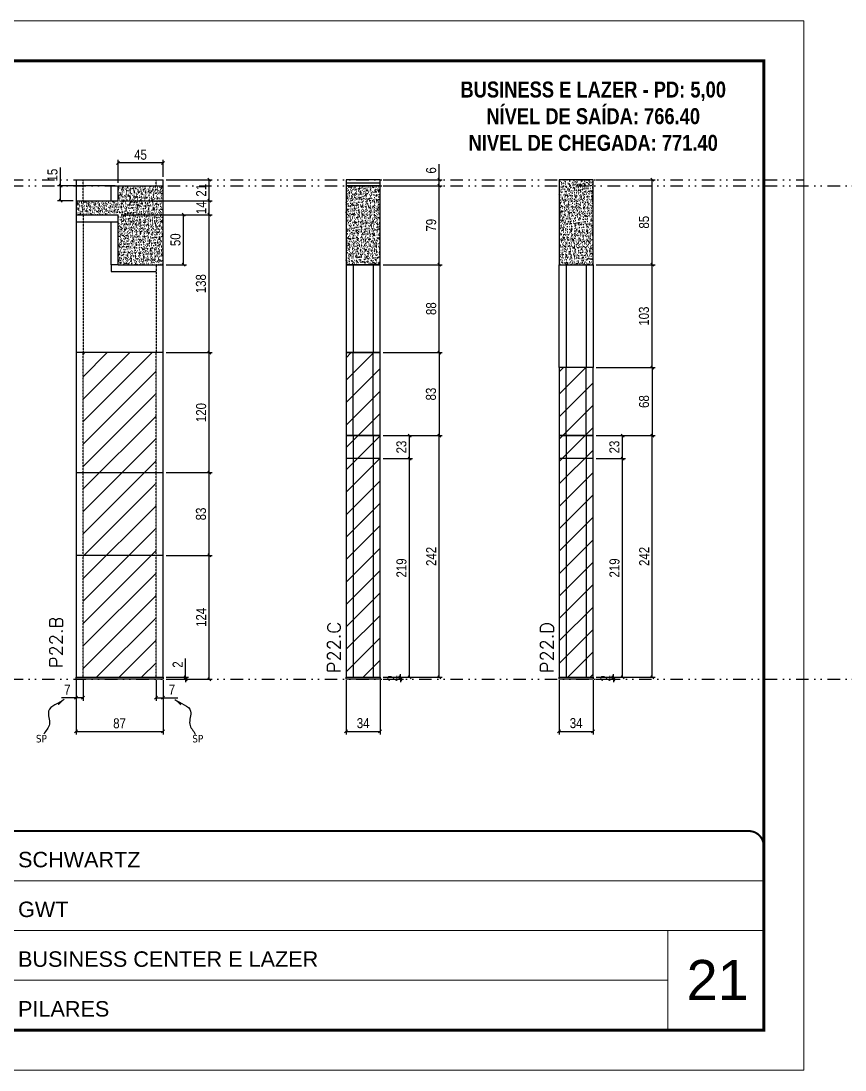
# Model space of a CAD drawing. Extents: x 13379 to 23315, y 867 to 16997.
# Drawn here: x 15088 to 15912, y 10056 to 11106 of the extents above; entities that cross this region are included whole.
import ezdxf

# ---------------------------------------------------------------- set-up
doc = ezdxf.new("R2010")
doc.units = 0
for name, pattern in [('CONTINUO', [0]), ('DASHED', [0.75, 0.5, -0.25]), ('DIVIDE2', [0.625, 0.25, -0.125, 0, -0.125, 0, -0.125]), ('HIDDEN', [0.375, 0.25, -0.125])]:
    doc.linetypes.add(name, pattern=pattern)
for name, color, linetype, lineweight in [('CARIMBO', 255, 'Continuous', 9), ('Folhas', 255, 'Continuous', 9), ('Hachura', 251, 'Continuous', 9), ('SARRAFO DE PRESSAO', 251, 'DASHED', 9), ('Texto Seção', 7, 'Continuous', 15)]:
    doc.layers.add(name, color=color, linetype=linetype, lineweight=lineweight)
for name, color, linetype in [('COTA', 241, 'Continuous'), ('NOMENCLATURA', 7, 'Continuous'), ('Nível', 160, 'Continuous'), ('Painéis', 200, 'Continuous'), ('SARR_2.2x7', 40, 'Continuous'), ('SARR_EDITAR', 141, 'Continuous'), ('Sarrafo de Pressão', 42, 'HIDDEN'), ('texto', 7, 'Continuous')]:
    doc.layers.add(name, color=color, linetype=linetype)
doc.styles.add('ARIAL', font='arial.ttf')
doc.styles.add('COTA TECNICA', font='techl___.ttf', dxfattribs={"height": 10})
doc.styles.add('COTA TECNICA-50', font='techl___.ttf', dxfattribs={"height": 10})
doc.styles.add('REGUA-120', font='ROMANS.shx', dxfattribs={"height": 15})
doc.styles.add('ROMANC', font='techb___.ttf', dxfattribs={"height": 2.5})
doc.styles.get("Standard").update_dxf_attribs({"font": 'arial.ttf'})
doc.dimstyles.new('COTA PAINEL-50', dxfattribs={"dimtxt": 10, "dimasz": 3, "dimexe": 3, "dimexo": 3, "dimgap": 3, "dimtad": 1, "dimdec": 1, "dimzin": 12, "dimdsep": 46, "dimtxsty": 'COTA TECNICA-50', "dimblk1": 'OBLIQUE', "dimblk2": 'OBLIQUE', "dimsah": 1, "dimcen": 0.9, "dimclrd": 4, "dimclre": 4, "dimclrt": 240, "dimadec": 1, "dimazin": 3, "dimtfac": 1, "dimtdec": 1, "dimtmove": 0, "dimatfit": 3, "dimfxl": 1, "dimtolj": 1, "dimtzin": 12, "dimarcsym": 0})
doc.dimstyles.new('PAINEL', dxfattribs={"dimtxt": 10, "dimasz": 3, "dimexe": 3, "dimexo": 3, "dimgap": 3, "dimtad": 1, "dimdec": 1, "dimzin": 12, "dimdsep": 46, "dimtxsty": 'COTA TECNICA', "dimblk1": 'OBLIQUE', "dimblk2": 'OBLIQUE', "dimsah": 1, "dimcen": 0.9, "dimclrd": 4, "dimclre": 4, "dimclrt": 240, "dimadec": 1, "dimazin": 3, "dimtfac": 1, "dimtdec": 1, "dimtmove": 0, "dimatfit": 3, "dimfxl": 1, "dimtolj": 1, "dimtzin": 12, "dimarcsym": 0})
doc.dimstyles.get("Standard").update_dxf_attribs({"dimtxt": 0.18, "dimasz": 0.18, "dimexe": 0.18, "dimexo": 0.0625, "dimgap": 0.09, "dimtad": 0, "dimtih": 1, "dimtoh": 1, "dimdec": 4, "dimzin": 0, "dimdsep": 46, "dimtxsty": 'Standard', "dimcen": 0.09, "dimadec": 0, "dimazin": 0, "dimtfac": 1, "dimtdec": 4, "dimtofl": 0, "dimtmove": 0, "dimatfit": 3, "dimfxl": 1, "dimtolj": 1, "dimtzin": 0, "dimarcsym": 0})

# ---------------------------------------------------------------- blocks, each defined once
blk = doc.blocks.new('9999999999')
at = {"color": 30, "linetype": 'CONTINUO'}
for p, q in [((98564.6, 34379.6), (99584, 34379.6)), ((98564.6, 34329.8), (99488, 34329.8)), ((99584, 34329.8), (99488, 34329.8)), ((99488, 34329.8), (99488, 34230.2)), ((98564.6, 34280), (99488, 34280))]:
    blk.add_line(p, q, dxfattribs=at)
at = {"color": 30, "linetype": 'CONTINUO', "const_width": 2}
blk.add_lwpolyline([(99584, 34230.2), (99584, 34414.4, 0.414214), (99569, 34429.4), (98229, 34429.4, 0.414214), (98214, 34414.4), (98214, 34245.2, 0.414214), (98229, 34230.2), (99584, 34230.2)], format="xyb", dxfattribs=at)
at = {"layer": 'Folhas'}
blk.add_lwpolyline([(98139, 34190.2), (99624, 34190.2), (99624, 35240.2), (98139, 35240.2)], close=True, dxfattribs=at)
at = {"layer": 'Folhas', "color": 30, "const_width": 3}
blk.add_lwpolyline([(98214, 34230.2), (99584, 34230.2), (99584, 35200.2), (98214, 35200.2)], close=True, dxfattribs=at)
at = {"color": 7, "linetype": 'Continuous', "ltscale": 5, "style": 'ARIAL'}
for s, height, p in [('SCHWARTZ', 15.48, (98837.7, 34393.1)), ('GWT', 15.48, (98837.7, 34343.3)), ('BUSINESS CENTER E LAZER', 15.483, (98837.7, 34293.5)), ('PILARES', 15.48, (98837.7, 34243.7))]:
    blk.add_text(s, height=height, dxfattribs=at).set_placement(p)
blk = doc.blocks.new('_Oblique')
at = {"color": 0, "linetype": 'ByBlock', "lineweight": -2}
blk.add_line((-0.5, -0.5), (0.5, 0.5), dxfattribs=at)
blk = doc.blocks.new('*D644')
at = {"layer": 'COTA', "color": 4, "lineweight": -2, "transparency": 16777216}
for p, q in [((15142.8, 10445.7), (15142.8, 10391.6)), ((15229.8, 10445.7), (15229.8, 10391.6)), ((15142.8, 10394.6), (15229.8, 10394.6))]:
    blk.add_line(p, q, dxfattribs=at)
at = {"layer": 'Defpoints', "color": 0, "transparency": 16777216}
for p in [(15142.8, 10448.7), (15229.8, 10448.7), (15229.8, 10394.6)]:
    blk.add_point(p, dxfattribs=at)
at = {"layer": 'COTA', "color": 4, "lineweight": -2, "transparency": 16777216, "xscale": 3, "yscale": 3, "zscale": 3, "rotation": 180}
blk.add_blockref('_Oblique', (15142.8, 10394.6), dxfattribs=at)
at = {"layer": 'COTA', "color": 4, "lineweight": -2, "transparency": 16777216, "xscale": 3, "yscale": 3, "zscale": 3}
blk.add_blockref('_Oblique', (15229.8, 10394.6), dxfattribs=at)
at = {"layer": 'COTA', "color": 240, "transparency": 16777216, "insert": (15186.3, 10402.6), "char_height": 10, "attachment_point": 5, "style": 'COTA TECNICA'}
blk.add_mtext('\\A1;87', dxfattribs=at)
blk = doc.blocks.new('*D645')
at = {"layer": 'COTA', "color": 4, "lineweight": -2, "transparency": 16777216}
for p, q in [((15232.8, 10570.7), (15279.1, 10570.7)), ((15276.1, 10446.7), (15276.1, 10570.7)), ((15232.8, 10446.7), (15279.1, 10446.7))]:
    blk.add_line(p, q, dxfattribs=at)
at = {"layer": 'Defpoints', "color": 0, "transparency": 16777216}
for p in [(15229.8, 10570.7), (15276.1, 10570.7), (15229.8, 10446.7)]:
    blk.add_point(p, dxfattribs=at)
at = {"layer": 'COTA', "color": 4, "lineweight": -2, "transparency": 16777216, "xscale": 3, "yscale": 3, "zscale": 3}
for p, rotation in [((15276.1, 10570.7), 90), ((15276.1, 10446.7), 270)]:
    blk.add_blockref('_Oblique', p, dxfattribs=dict(at, rotation=rotation))
at = {"layer": 'COTA', "color": 240, "transparency": 16777216, "insert": (15268, 10508.7), "char_height": 10, "attachment_point": 5, "rotation": 90, "style": 'COTA TECNICA-50'}
blk.add_mtext('\\A1;124', dxfattribs=at)
blk = doc.blocks.new('*D646')
at = {"layer": 'COTA', "color": 4, "lineweight": -2, "transparency": 16777216}
for p, q in [((15252.4, 10448.7), (15252.4, 10467.5)), ((15232.8, 10448.7), (15255.4, 10448.7)), ((15252.4, 10446.7), (15252.4, 10448.7)), ((15232.8, 10446.7), (15255.4, 10446.7)), ((15252.4, 10446.7), (15252.4, 10443.7))]:
    blk.add_line(p, q, dxfattribs=at)
at = {"layer": 'Defpoints', "color": 0, "transparency": 16777216}
for p in [(15229.8, 10448.7), (15229.8, 10446.7), (15252.4, 10446.7)]:
    blk.add_point(p, dxfattribs=at)
at = {"layer": 'COTA', "color": 4, "lineweight": -2, "transparency": 16777216, "xscale": 3, "yscale": 3, "zscale": 3}
for p, rotation in [((15252.4, 10448.7), 270), ((15252.4, 10446.7), 90)]:
    blk.add_blockref('_Oblique', p, dxfattribs=dict(at, rotation=rotation))
at = {"layer": 'COTA', "color": 240, "transparency": 16777216, "insert": (15244.4, 10461.5), "char_height": 10, "attachment_point": 5, "rotation": 90, "style": 'COTA TECNICA-50'}
blk.add_mtext('\\A1;2', dxfattribs=at)
blk = doc.blocks.new('*D647')
at = {"layer": 'COTA', "color": 4, "lineweight": -2, "transparency": 16777216}
for p, q in [((15142.8, 10443.7), (15142.8, 10425.2)), ((15149.8, 10445.7), (15149.8, 10425.2)), ((15142.8, 10428.2), (15128.1, 10428.2)), ((15149.8, 10428.2), (15142.8, 10428.2))]:
    blk.add_line(p, q, dxfattribs=at)
at = {"layer": 'Defpoints', "color": 0, "transparency": 16777216}
for p in [(15149.8, 10448.7), (15142.8, 10446.7), (15142.8, 10428.2)]:
    blk.add_point(p, dxfattribs=at)
at = {"layer": 'COTA', "color": 4, "lineweight": -2, "transparency": 16777216, "xscale": 3, "yscale": 3, "zscale": 3, "rotation": 180}
blk.add_blockref('_Oblique', (15142.8, 10428.2), dxfattribs=at)
at = {"layer": 'COTA', "color": 4, "lineweight": -2, "transparency": 16777216, "xscale": 3, "yscale": 3, "zscale": 3}
blk.add_blockref('_Oblique', (15149.8, 10428.2), dxfattribs=at)
at = {"layer": 'COTA', "color": 240, "transparency": 16777216, "insert": (15134, 10436.3), "char_height": 10, "attachment_point": 5, "style": 'COTA TECNICA-50'}
blk.add_mtext('\\A1;7', dxfattribs=at)
blk = doc.blocks.new('*D648')
at = {"layer": 'COTA', "color": 4, "lineweight": -2, "transparency": 16777216}
for p, q in [((15222.8, 10445.7), (15222.8, 10425.2)), ((15229.8, 10443.7), (15229.8, 10425.2)), ((15222.8, 10428.2), (15229.8, 10428.2)), ((15229.8, 10428.2), (15244.6, 10428.2))]:
    blk.add_line(p, q, dxfattribs=at)
at = {"layer": 'Defpoints', "color": 0, "transparency": 16777216}
for p in [(15222.8, 10448.7), (15229.8, 10446.7), (15229.8, 10428.2)]:
    blk.add_point(p, dxfattribs=at)
at = {"layer": 'COTA', "color": 4, "lineweight": -2, "transparency": 16777216, "xscale": 3, "yscale": 3, "zscale": 3, "rotation": 180}
blk.add_blockref('_Oblique', (15222.8, 10428.2), dxfattribs=at)
at = {"layer": 'COTA', "color": 4, "lineweight": -2, "transparency": 16777216, "xscale": 3, "yscale": 3, "zscale": 3}
blk.add_blockref('_Oblique', (15229.8, 10428.2), dxfattribs=at)
at = {"layer": 'COTA', "color": 240, "transparency": 16777216, "insert": (15238.7, 10436.3), "char_height": 10, "attachment_point": 5, "style": 'COTA TECNICA-50'}
blk.add_mtext('\\A1;7', dxfattribs=at)
blk = doc.blocks.new('*D620')
at = {"layer": 'COTA', "color": 4, "lineweight": -2, "transparency": 16777216}
for p, q in [((15450.1, 10940.7), (15509.3, 10940.7)), ((15506.3, 10861.7), (15506.3, 10940.7)), ((15450.1, 10861.7), (15509.3, 10861.7))]:
    blk.add_line(p, q, dxfattribs=at)
at = {"layer": 'Defpoints', "color": 0, "transparency": 16777216}
for p in [(15447.1, 10940.7), (15506.3, 10940.7), (15447.1, 10861.7)]:
    blk.add_point(p, dxfattribs=at)
at = {"layer": 'COTA', "color": 4, "lineweight": -2, "transparency": 16777216, "xscale": 3, "yscale": 3, "zscale": 3}
for p, rotation in [((15506.3, 10940.7), 90), ((15506.3, 10861.7), 270)]:
    blk.add_blockref('_Oblique', p, dxfattribs=dict(at, rotation=rotation))
at = {"layer": 'COTA', "color": 240, "transparency": 16777216, "insert": (15498.2, 10901.2), "char_height": 10, "attachment_point": 5, "rotation": 90, "style": 'COTA TECNICA'}
blk.add_mtext('\\A1;79', dxfattribs=at)
blk = doc.blocks.new('*D621')
at = {"layer": 'COTA', "color": 4, "lineweight": -2, "transparency": 16777216}
for p, q in [((15413.1, 10445.7), (15413.1, 10391.6)), ((15447.1, 10445.7), (15447.1, 10391.6)), ((15413.1, 10394.6), (15447.1, 10394.6))]:
    blk.add_line(p, q, dxfattribs=at)
at = {"layer": 'Defpoints', "color": 0, "transparency": 16777216}
for p in [(15413.1, 10448.7), (15447.1, 10448.7), (15447.1, 10394.6)]:
    blk.add_point(p, dxfattribs=at)
at = {"layer": 'COTA', "color": 4, "lineweight": -2, "transparency": 16777216, "xscale": 3, "yscale": 3, "zscale": 3, "rotation": 180}
blk.add_blockref('_Oblique', (15413.1, 10394.6), dxfattribs=at)
at = {"layer": 'COTA', "color": 4, "lineweight": -2, "transparency": 16777216, "xscale": 3, "yscale": 3, "zscale": 3}
blk.add_blockref('_Oblique', (15447.1, 10394.6), dxfattribs=at)
at = {"layer": 'COTA', "color": 240, "transparency": 16777216, "insert": (15430.1, 10402.8), "char_height": 10, "attachment_point": 5, "style": 'COTA TECNICA'}
blk.add_mtext('\\A1;34', dxfattribs=at)
blk = doc.blocks.new('*D622')
at = {"layer": 'COTA', "color": 4, "lineweight": -2, "transparency": 16777216}
for p, q in [((15450.1, 10667.7), (15479.6, 10667.7)), ((15476.6, 10448.7), (15476.6, 10667.7)), ((15450.1, 10448.7), (15479.6, 10448.7))]:
    blk.add_line(p, q, dxfattribs=at)
at = {"layer": 'Defpoints', "color": 0, "transparency": 16777216}
for p in [(15447.1, 10667.7), (15476.6, 10667.7), (15447.1, 10448.7)]:
    blk.add_point(p, dxfattribs=at)
at = {"layer": 'COTA', "color": 4, "lineweight": -2, "transparency": 16777216, "xscale": 3, "yscale": 3, "zscale": 3}
for p, rotation in [((15476.6, 10667.7), 90), ((15476.6, 10448.7), 270)]:
    blk.add_blockref('_Oblique', p, dxfattribs=dict(at, rotation=rotation))
at = {"layer": 'COTA', "color": 240, "transparency": 16777216, "insert": (15468.5, 10558.2), "char_height": 10, "attachment_point": 5, "rotation": 90, "style": 'COTA TECNICA'}
blk.add_mtext('\\A1;219', dxfattribs=at)
blk = doc.blocks.new('*D623')
at = {"layer": 'COTA', "color": 4, "lineweight": -2, "transparency": 16777216}
for p, q in [((15450.1, 10690.7), (15479.6, 10690.7)), ((15476.6, 10667.7), (15476.6, 10690.7)), ((15450.1, 10667.7), (15479.6, 10667.7))]:
    blk.add_line(p, q, dxfattribs=at)
at = {"layer": 'Defpoints', "color": 0, "transparency": 16777216}
for p in [(15447.1, 10690.7), (15476.6, 10690.7), (15447.1, 10667.7)]:
    blk.add_point(p, dxfattribs=at)
at = {"layer": 'COTA', "color": 4, "lineweight": -2, "transparency": 16777216, "xscale": 3, "yscale": 3, "zscale": 3}
for p, rotation in [((15476.6, 10690.7), 90), ((15476.6, 10667.7), 270)]:
    blk.add_blockref('_Oblique', p, dxfattribs=dict(at, rotation=rotation))
at = {"layer": 'COTA', "color": 240, "transparency": 16777216, "insert": (15468.4, 10679.2), "char_height": 10, "attachment_point": 5, "rotation": 90, "style": 'COTA TECNICA'}
blk.add_mtext('\\A1;23', dxfattribs=at)
blk = doc.blocks.new('*D624')
at = {"layer": 'COTA', "color": 4, "lineweight": -2, "transparency": 16777216}
for p, q in [((15450.1, 10690.7), (15509.3, 10690.7)), ((15506.3, 10448.7), (15506.3, 10690.7)), ((15450.1, 10448.7), (15509.3, 10448.7))]:
    blk.add_line(p, q, dxfattribs=at)
at = {"layer": 'Defpoints', "color": 0, "transparency": 16777216}
for p in [(15447.1, 10690.7), (15506.3, 10690.7), (15447.1, 10448.7)]:
    blk.add_point(p, dxfattribs=at)
at = {"layer": 'COTA', "color": 4, "lineweight": -2, "transparency": 16777216, "xscale": 3, "yscale": 3, "zscale": 3}
for p, rotation in [((15506.3, 10690.7), 90), ((15506.3, 10448.7), 270)]:
    blk.add_blockref('_Oblique', p, dxfattribs=dict(at, rotation=rotation))
at = {"layer": 'COTA', "color": 240, "transparency": 16777216, "insert": (15498.2, 10569.7), "char_height": 10, "attachment_point": 5, "rotation": 90, "style": 'COTA TECNICA'}
blk.add_mtext('\\A1;242', dxfattribs=at)
blk = doc.blocks.new('*D625')
at = {"layer": 'COTA', "color": 4, "lineweight": -2, "transparency": 16777216}
for p, q in [((15450.1, 10448.7), (15470.4, 10448.7)), ((15467.4, 10448.7), (15467.4, 10451.7)), ((15467.4, 10446.7), (15467.4, 10448.7)), ((15450.1, 10446.7), (15470.4, 10446.7)), ((15467.4, 10446.7), (15467.4, 10443.7))]:
    blk.add_line(p, q, dxfattribs=at)
at = {"layer": 'Defpoints', "color": 0, "transparency": 16777216}
for p in [(15447.1, 10448.7), (15467.4, 10448.7), (15447.1, 10446.7)]:
    blk.add_point(p, dxfattribs=at)
at = {"layer": 'COTA', "color": 4, "lineweight": -2, "transparency": 16777216, "xscale": 3, "yscale": 3, "zscale": 3}
for p, rotation in [((15467.4, 10448.7), 270), ((15467.4, 10446.7), 90)]:
    blk.add_blockref('_Oblique', p, dxfattribs=dict(at, rotation=rotation))
at = {"layer": 'COTA', "color": 240, "transparency": 16777216, "insert": (15459.4, 10447.7), "char_height": 10, "attachment_point": 5, "rotation": 90, "style": 'COTA TECNICA-50'}
blk.add_mtext('\\A1;2', dxfattribs=at)
blk = doc.blocks.new('*D652')
at = {"layer": 'COTA', "color": 4, "linetype": 'ByBlock', "lineweight": -2, "transparency": 16777216}
for p, q in [((15232.8, 10653.7), (15279.1, 10653.7)), ((15276.1, 10570.7), (15276.1, 10653.7)), ((15232.8, 10570.7), (15279.1, 10570.7))]:
    blk.add_line(p, q, dxfattribs=at)
at = {"layer": 'Defpoints', "color": 0, "linetype": 'ByBlock', "transparency": 16777216}
for p in [(15229.8, 10653.7), (15276.1, 10653.7), (15229.8, 10570.7)]:
    blk.add_point(p, dxfattribs=at)
at = {"layer": 'COTA', "color": 4, "linetype": 'ByBlock', "lineweight": -2, "transparency": 16777216, "xscale": 3, "yscale": 3, "zscale": 3}
for p, rotation in [((15276.1, 10653.7), 90), ((15276.1, 10570.7), 270)]:
    blk.add_blockref('_Oblique', p, dxfattribs=dict(at, rotation=rotation))
at = {"layer": 'COTA', "color": 240, "linetype": 'ByBlock', "transparency": 16777216, "insert": (15267.8, 10612.2), "char_height": 10, "attachment_point": 5, "rotation": 90, "style": 'COTA TECNICA'}
blk.add_mtext('\\A1;83', dxfattribs=at)
blk = doc.blocks.new('*D653')
at = {"layer": 'COTA', "color": 4, "linetype": 'ByBlock', "lineweight": -2, "transparency": 16777216}
for p, q in [((15450.1, 10773.7), (15509.3, 10773.7)), ((15506.3, 10773.7), (15506.3, 10690.7)), ((15450.1, 10690.7), (15509.3, 10690.7))]:
    blk.add_line(p, q, dxfattribs=at)
at = {"layer": 'Defpoints', "color": 0, "linetype": 'ByBlock', "transparency": 16777216}
for p in [(15447.1, 10773.7), (15447.1, 10690.7), (15506.3, 10690.7)]:
    blk.add_point(p, dxfattribs=at)
at = {"layer": 'COTA', "color": 4, "linetype": 'ByBlock', "lineweight": -2, "transparency": 16777216, "xscale": 3, "yscale": 3, "zscale": 3}
for p, rotation in [((15506.3, 10773.7), 90), ((15506.3, 10690.7), 270)]:
    blk.add_blockref('_Oblique', p, dxfattribs=dict(at, rotation=rotation))
at = {"layer": 'COTA', "color": 240, "linetype": 'ByBlock', "transparency": 16777216, "insert": (15498, 10732.2), "char_height": 10, "attachment_point": 5, "rotation": 90, "style": 'COTA TECNICA'}
blk.add_mtext('\\A1;83', dxfattribs=at)
blk = doc.blocks.new('*D626')
at = {"layer": 'COTA', "color": 4, "lineweight": -2, "transparency": 16777216}
for p, q in [((15663.3, 10946.7), (15722.4, 10946.7)), ((15719.4, 10861.7), (15719.4, 10946.7)), ((15663.3, 10861.7), (15722.4, 10861.7))]:
    blk.add_line(p, q, dxfattribs=at)
at = {"layer": 'Defpoints', "color": 0, "transparency": 16777216}
for p in [(15660.3, 10946.7), (15719.4, 10946.7), (15660.3, 10861.7)]:
    blk.add_point(p, dxfattribs=at)
at = {"layer": 'COTA', "color": 4, "lineweight": -2, "transparency": 16777216, "xscale": 3, "yscale": 3, "zscale": 3}
for p, rotation in [((15719.4, 10946.7), 90), ((15719.4, 10861.7), 270)]:
    blk.add_blockref('_Oblique', p, dxfattribs=dict(at, rotation=rotation))
at = {"layer": 'COTA', "color": 240, "transparency": 16777216, "insert": (15711.3, 10904.2), "char_height": 10, "attachment_point": 5, "rotation": 90, "style": 'COTA TECNICA'}
blk.add_mtext('\\A1;85', dxfattribs=at)
blk = doc.blocks.new('*D627')
at = {"layer": 'COTA', "color": 4, "lineweight": -2, "transparency": 16777216}
for p, q in [((15626.3, 10445.7), (15626.3, 10391.6)), ((15660.3, 10445.7), (15660.3, 10391.6)), ((15626.3, 10394.6), (15660.3, 10394.6))]:
    blk.add_line(p, q, dxfattribs=at)
at = {"layer": 'Defpoints', "color": 0, "transparency": 16777216}
for p in [(15626.3, 10448.7), (15660.3, 10448.7), (15660.3, 10394.6)]:
    blk.add_point(p, dxfattribs=at)
at = {"layer": 'COTA', "color": 4, "lineweight": -2, "transparency": 16777216, "xscale": 3, "yscale": 3, "zscale": 3, "rotation": 180}
blk.add_blockref('_Oblique', (15626.3, 10394.6), dxfattribs=at)
at = {"layer": 'COTA', "color": 4, "lineweight": -2, "transparency": 16777216, "xscale": 3, "yscale": 3, "zscale": 3}
blk.add_blockref('_Oblique', (15660.3, 10394.6), dxfattribs=at)
at = {"layer": 'COTA', "color": 240, "transparency": 16777216, "insert": (15643.3, 10402.8), "char_height": 10, "attachment_point": 5, "style": 'COTA TECNICA'}
blk.add_mtext('\\A1;34', dxfattribs=at)
blk = doc.blocks.new('*D628')
at = {"layer": 'COTA', "color": 4, "lineweight": -2, "transparency": 16777216}
for p, q in [((15663.3, 10667.7), (15692.8, 10667.7)), ((15689.8, 10448.7), (15689.8, 10667.7)), ((15663.3, 10448.7), (15692.8, 10448.7))]:
    blk.add_line(p, q, dxfattribs=at)
at = {"layer": 'Defpoints', "color": 0, "transparency": 16777216}
for p in [(15660.3, 10667.7), (15689.8, 10667.7), (15660.3, 10448.7)]:
    blk.add_point(p, dxfattribs=at)
at = {"layer": 'COTA', "color": 4, "lineweight": -2, "transparency": 16777216, "xscale": 3, "yscale": 3, "zscale": 3}
for p, rotation in [((15689.8, 10667.7), 90), ((15689.8, 10448.7), 270)]:
    blk.add_blockref('_Oblique', p, dxfattribs=dict(at, rotation=rotation))
at = {"layer": 'COTA', "color": 240, "transparency": 16777216, "insert": (15681.7, 10558.2), "char_height": 10, "attachment_point": 5, "rotation": 90, "style": 'COTA TECNICA'}
blk.add_mtext('\\A1;219', dxfattribs=at)
blk = doc.blocks.new('*D629')
at = {"layer": 'COTA', "color": 4, "lineweight": -2, "transparency": 16777216}
for p, q in [((15663.3, 10690.7), (15692.8, 10690.7)), ((15689.8, 10667.7), (15689.8, 10690.7)), ((15663.3, 10667.7), (15692.8, 10667.7))]:
    blk.add_line(p, q, dxfattribs=at)
at = {"layer": 'Defpoints', "color": 0, "transparency": 16777216}
for p in [(15660.3, 10690.7), (15689.8, 10690.7), (15660.3, 10667.7)]:
    blk.add_point(p, dxfattribs=at)
at = {"layer": 'COTA', "color": 4, "lineweight": -2, "transparency": 16777216, "xscale": 3, "yscale": 3, "zscale": 3}
for p, rotation in [((15689.8, 10690.7), 90), ((15689.8, 10667.7), 270)]:
    blk.add_blockref('_Oblique', p, dxfattribs=dict(at, rotation=rotation))
at = {"layer": 'COTA', "color": 240, "transparency": 16777216, "insert": (15681.6, 10679.2), "char_height": 10, "attachment_point": 5, "rotation": 90, "style": 'COTA TECNICA'}
blk.add_mtext('\\A1;23', dxfattribs=at)
blk = doc.blocks.new('*D630')
at = {"layer": 'COTA', "color": 4, "lineweight": -2, "transparency": 16777216}
for p, q in [((15663.3, 10690.7), (15722.4, 10690.7)), ((15719.4, 10448.7), (15719.4, 10690.7)), ((15663.3, 10448.7), (15722.4, 10448.7))]:
    blk.add_line(p, q, dxfattribs=at)
at = {"layer": 'Defpoints', "color": 0, "transparency": 16777216}
for p in [(15660.3, 10690.7), (15719.4, 10690.7), (15660.3, 10448.7)]:
    blk.add_point(p, dxfattribs=at)
at = {"layer": 'COTA', "color": 4, "lineweight": -2, "transparency": 16777216, "xscale": 3, "yscale": 3, "zscale": 3}
for p, rotation in [((15719.4, 10690.7), 90), ((15719.4, 10448.7), 270)]:
    blk.add_blockref('_Oblique', p, dxfattribs=dict(at, rotation=rotation))
at = {"layer": 'COTA', "color": 240, "transparency": 16777216, "insert": (15711.4, 10569.7), "char_height": 10, "attachment_point": 5, "rotation": 90, "style": 'COTA TECNICA'}
blk.add_mtext('\\A1;242', dxfattribs=at)
blk = doc.blocks.new('*D631')
at = {"layer": 'COTA', "color": 4, "lineweight": -2, "transparency": 16777216}
for p, q in [((15663.3, 10448.7), (15683.6, 10448.7)), ((15680.6, 10448.7), (15680.6, 10451.7)), ((15680.6, 10446.7), (15680.6, 10448.7)), ((15663.3, 10446.7), (15683.6, 10446.7)), ((15680.6, 10446.7), (15680.6, 10443.7))]:
    blk.add_line(p, q, dxfattribs=at)
at = {"layer": 'Defpoints', "color": 0, "transparency": 16777216}
for p in [(15660.3, 10448.7), (15680.6, 10448.7), (15660.3, 10446.7)]:
    blk.add_point(p, dxfattribs=at)
at = {"layer": 'COTA', "color": 4, "lineweight": -2, "transparency": 16777216, "xscale": 3, "yscale": 3, "zscale": 3}
for p, rotation in [((15680.6, 10448.7), 270), ((15680.6, 10446.7), 90)]:
    blk.add_blockref('_Oblique', p, dxfattribs=dict(at, rotation=rotation))
at = {"layer": 'COTA', "color": 240, "transparency": 16777216, "insert": (15672.6, 10447.7), "char_height": 10, "attachment_point": 5, "rotation": 90, "style": 'COTA TECNICA-50'}
blk.add_mtext('\\A1;2', dxfattribs=at)
blk = doc.blocks.new('*D654')
at = {"layer": 'COTA', "color": 4, "linetype": 'ByBlock', "lineweight": -2, "transparency": 16777216}
for p, q in [((15663.3, 10758.7), (15722.4, 10758.7)), ((15719.4, 10758.7), (15719.4, 10690.7)), ((15663.3, 10690.7), (15722.4, 10690.7))]:
    blk.add_line(p, q, dxfattribs=at)
at = {"layer": 'Defpoints', "color": 0, "linetype": 'ByBlock', "transparency": 16777216}
for p in [(15660.3, 10758.7), (15660.3, 10690.7), (15719.4, 10690.7)]:
    blk.add_point(p, dxfattribs=at)
at = {"layer": 'COTA', "color": 4, "linetype": 'ByBlock', "lineweight": -2, "transparency": 16777216, "xscale": 3, "yscale": 3, "zscale": 3}
for p, rotation in [((15719.4, 10758.7), 90), ((15719.4, 10690.7), 270)]:
    blk.add_blockref('_Oblique', p, dxfattribs=dict(at, rotation=rotation))
at = {"layer": 'COTA', "color": 240, "linetype": 'ByBlock', "transparency": 16777216, "insert": (15711.3, 10724.7), "char_height": 10, "attachment_point": 5, "rotation": 90, "style": 'COTA TECNICA'}
blk.add_mtext('\\A1;68', dxfattribs=at)
blk = doc.blocks.new('*D658')
at = {"layer": 'COTA', "color": 4, "lineweight": -2, "transparency": 16777216}
for p, q in [((15232.8, 10773.7), (15279.1, 10773.7)), ((15276.1, 10653.7), (15276.1, 10773.7)), ((15232.8, 10653.7), (15279.1, 10653.7))]:
    blk.add_line(p, q, dxfattribs=at)
at = {"layer": 'Defpoints', "color": 0, "transparency": 16777216}
for p in [(15229.8, 10773.7), (15276.1, 10773.7), (15229.8, 10653.7)]:
    blk.add_point(p, dxfattribs=at)
at = {"layer": 'COTA', "color": 4, "lineweight": -2, "transparency": 16777216, "xscale": 3, "yscale": 3, "zscale": 3}
for p, rotation in [((15276.1, 10773.7), 90), ((15276.1, 10653.7), 270)]:
    blk.add_blockref('_Oblique', p, dxfattribs=dict(at, rotation=rotation))
at = {"layer": 'COTA', "color": 240, "transparency": 16777216, "insert": (15268, 10713.7), "char_height": 10, "attachment_point": 5, "rotation": 90, "style": 'COTA TECNICA'}
blk.add_mtext('\\A1;120', dxfattribs=at)
blk = doc.blocks.new('*D659')
at = {"layer": 'COTA', "color": 4, "lineweight": -2, "transparency": 16777216}
for p, q in [((15187.8, 10911.7), (15279.1, 10911.7)), ((15276.1, 10773.7), (15276.1, 10911.7)), ((15232.8, 10773.7), (15279.1, 10773.7))]:
    blk.add_line(p, q, dxfattribs=at)
at = {"layer": 'Defpoints', "color": 0, "transparency": 16777216}
for p in [(15184.8, 10911.7), (15276.1, 10911.7), (15229.8, 10773.7)]:
    blk.add_point(p, dxfattribs=at)
at = {"layer": 'COTA', "color": 4, "lineweight": -2, "transparency": 16777216, "xscale": 3, "yscale": 3, "zscale": 3}
for p, rotation in [((15276.1, 10911.7), 90), ((15276.1, 10773.7), 270)]:
    blk.add_blockref('_Oblique', p, dxfattribs=dict(at, rotation=rotation))
at = {"layer": 'COTA', "color": 240, "transparency": 16777216, "insert": (15267.8, 10842.7), "char_height": 10, "attachment_point": 5, "rotation": 90, "style": 'COTA TECNICA'}
blk.add_mtext('\\A1;138', dxfattribs=at)
blk = doc.blocks.new('*D660')
at = {"layer": 'COTA', "color": 4, "lineweight": -2, "transparency": 16777216}
for p, q in [((15187.8, 10925.7), (15279.1, 10925.7)), ((15276.1, 10911.7), (15276.1, 10925.7)), ((15187.8, 10911.7), (15279.1, 10911.7))]:
    blk.add_line(p, q, dxfattribs=at)
at = {"layer": 'Defpoints', "color": 0, "transparency": 16777216}
for p in [(15184.8, 10925.7), (15276.1, 10925.7), (15184.8, 10911.7)]:
    blk.add_point(p, dxfattribs=at)
at = {"layer": 'COTA', "color": 4, "lineweight": -2, "transparency": 16777216, "xscale": 3, "yscale": 3, "zscale": 3}
for p, rotation in [((15276.1, 10925.7), 90), ((15276.1, 10911.7), 270)]:
    blk.add_blockref('_Oblique', p, dxfattribs=dict(at, rotation=rotation))
at = {"layer": 'COTA', "color": 240, "transparency": 16777216, "insert": (15268, 10918.7), "char_height": 10, "attachment_point": 5, "rotation": 90, "style": 'COTA TECNICA'}
blk.add_mtext('\\A1;14', dxfattribs=at)
blk = doc.blocks.new('*D661')
at = {"layer": 'COTA', "color": 4, "lineweight": -2, "transparency": 16777216}
for p, q in [((15232.8, 10946.7), (15279.1, 10946.7)), ((15276.1, 10925.7), (15276.1, 10946.7)), ((15187.8, 10925.7), (15279.1, 10925.7))]:
    blk.add_line(p, q, dxfattribs=at)
at = {"layer": 'Defpoints', "color": 0, "transparency": 16777216}
for p in [(15229.8, 10946.7), (15276.1, 10946.7), (15184.8, 10925.7)]:
    blk.add_point(p, dxfattribs=at)
at = {"layer": 'COTA', "color": 4, "lineweight": -2, "transparency": 16777216, "xscale": 3, "yscale": 3, "zscale": 3}
for p, rotation in [((15276.1, 10946.7), 90), ((15276.1, 10925.7), 270)]:
    blk.add_blockref('_Oblique', p, dxfattribs=dict(at, rotation=rotation))
at = {"layer": 'COTA', "color": 240, "transparency": 16777216, "insert": (15268, 10936.2), "char_height": 10, "attachment_point": 5, "rotation": 90, "style": 'COTA TECNICA'}
blk.add_mtext('\\A1;21', dxfattribs=at)
blk = doc.blocks.new('*D662')
at = {"layer": 'COTA', "color": 4, "lineweight": -2, "transparency": 16777216}
for p, q in [((15184.8, 10943.7), (15184.8, 10966.6)), ((15229.8, 10963.6), (15184.8, 10963.6)), ((15229.8, 10949.7), (15229.8, 10966.6))]:
    blk.add_line(p, q, dxfattribs=at)
at = {"layer": 'Defpoints', "color": 0, "transparency": 16777216}
for p in [(15184.8, 10963.6), (15229.8, 10946.7), (15184.8, 10940.7)]:
    blk.add_point(p, dxfattribs=at)
at = {"layer": 'COTA', "color": 4, "lineweight": -2, "transparency": 16777216, "xscale": 3, "yscale": 3, "zscale": 3, "rotation": 180}
blk.add_blockref('_Oblique', (15184.8, 10963.6), dxfattribs=at)
at = {"layer": 'COTA', "color": 4, "lineweight": -2, "transparency": 16777216, "xscale": 3, "yscale": 3, "zscale": 3}
blk.add_blockref('_Oblique', (15229.8, 10963.6), dxfattribs=at)
at = {"layer": 'COTA', "color": 240, "transparency": 16777216, "insert": (15207.3, 10971.7), "char_height": 10, "attachment_point": 5, "style": 'COTA TECNICA'}
blk.add_mtext('\\A1;45', dxfattribs=at)
blk = doc.blocks.new('*D663')
at = {"layer": 'COTA', "color": 4, "lineweight": -2, "transparency": 16777216}
for p, q in [((15127.3, 10940.7), (15127.3, 10959.1)), ((15181.8, 10940.7), (15124.3, 10940.7)), ((15127.3, 10925.7), (15127.3, 10940.7)), ((15139.8, 10925.7), (15124.3, 10925.7))]:
    blk.add_line(p, q, dxfattribs=at)
at = {"layer": 'Defpoints', "color": 0, "transparency": 16777216}
for p in [(15127.3, 10940.7), (15184.8, 10940.7), (15142.8, 10925.7)]:
    blk.add_point(p, dxfattribs=at)
at = {"layer": 'COTA', "color": 4, "lineweight": -2, "transparency": 16777216, "xscale": 3, "yscale": 3, "zscale": 3}
for p, rotation in [((15127.3, 10940.7), 90), ((15127.3, 10925.7), 270)]:
    blk.add_blockref('_Oblique', p, dxfattribs=dict(at, rotation=rotation))
at = {"layer": 'COTA', "color": 240, "transparency": 16777216, "insert": (15119.2, 10951.4), "char_height": 10, "attachment_point": 5, "rotation": 90, "style": 'COTA TECNICA'}
blk.add_mtext('\\A1;15', dxfattribs=at)
blk = doc.blocks.new('*D664')
at = {"layer": 'COTA', "color": 4, "lineweight": -2, "transparency": 16777216}
for p, q in [((15187.8, 10911.7), (15253.4, 10911.7)), ((15250.4, 10861.7), (15250.4, 10911.7)), ((15232.8, 10861.7), (15253.4, 10861.7))]:
    blk.add_line(p, q, dxfattribs=at)
at = {"layer": 'Defpoints', "color": 0, "transparency": 16777216}
for p in [(15184.8, 10911.7), (15250.4, 10911.7), (15229.8, 10861.7)]:
    blk.add_point(p, dxfattribs=at)
at = {"layer": 'COTA', "color": 4, "lineweight": -2, "transparency": 16777216, "xscale": 3, "yscale": 3, "zscale": 3}
for p, rotation in [((15250.4, 10911.7), 90), ((15250.4, 10861.7), 270)]:
    blk.add_blockref('_Oblique', p, dxfattribs=dict(at, rotation=rotation))
at = {"layer": 'COTA', "color": 240, "transparency": 16777216, "insert": (15242.3, 10886.7), "char_height": 10, "attachment_point": 5, "rotation": 90, "style": 'COTA TECNICA'}
blk.add_mtext('\\A1;50', dxfattribs=at)
blk = doc.blocks.new('*D665')
at = {"layer": 'COTA', "color": 4, "lineweight": -2, "transparency": 16777216}
for p, q in [((15450.1, 10861.7), (15509.3, 10861.7)), ((15506.3, 10773.7), (15506.3, 10861.7)), ((15450.1, 10773.7), (15509.3, 10773.7))]:
    blk.add_line(p, q, dxfattribs=at)
at = {"layer": 'Defpoints', "color": 0, "transparency": 16777216}
for p in [(15447.1, 10861.7), (15506.3, 10861.7), (15447.1, 10773.7)]:
    blk.add_point(p, dxfattribs=at)
at = {"layer": 'COTA', "color": 4, "lineweight": -2, "transparency": 16777216, "xscale": 3, "yscale": 3, "zscale": 3}
for p, rotation in [((15506.3, 10861.7), 90), ((15506.3, 10773.7), 270)]:
    blk.add_blockref('_Oblique', p, dxfattribs=dict(at, rotation=rotation))
at = {"layer": 'COTA', "color": 240, "transparency": 16777216, "insert": (15498.2, 10817.7), "char_height": 10, "attachment_point": 5, "rotation": 90, "style": 'COTA TECNICA'}
blk.add_mtext('\\A1;88', dxfattribs=at)
blk = doc.blocks.new('*D666')
at = {"layer": 'COTA', "color": 4, "lineweight": -2, "transparency": 16777216}
for p, q in [((15506.3, 10946.7), (15506.3, 10962.4)), ((15450.1, 10946.7), (15509.3, 10946.7)), ((15506.3, 10940.7), (15506.3, 10946.7)), ((15450.1, 10940.7), (15509.3, 10940.7))]:
    blk.add_line(p, q, dxfattribs=at)
at = {"layer": 'Defpoints', "color": 0, "transparency": 16777216}
for p in [(15447.1, 10946.7), (15506.3, 10946.7), (15447.1, 10940.7)]:
    blk.add_point(p, dxfattribs=at)
at = {"layer": 'COTA', "color": 4, "lineweight": -2, "transparency": 16777216, "xscale": 3, "yscale": 3, "zscale": 3}
for p, rotation in [((15506.3, 10946.7), 90), ((15506.3, 10940.7), 270)]:
    blk.add_blockref('_Oblique', p, dxfattribs=dict(at, rotation=rotation))
at = {"layer": 'COTA', "color": 240, "transparency": 16777216, "insert": (15498.2, 10956.1), "char_height": 10, "attachment_point": 5, "rotation": 90, "style": 'COTA TECNICA'}
blk.add_mtext('\\A1;6', dxfattribs=at)
blk = doc.blocks.new('*D667')
at = {"layer": 'COTA', "color": 4, "lineweight": -2, "transparency": 16777216}
for p, q in [((15663.3, 10861.7), (15722.4, 10861.7)), ((15719.4, 10758.7), (15719.4, 10861.7)), ((15663.3, 10758.7), (15722.4, 10758.7))]:
    blk.add_line(p, q, dxfattribs=at)
at = {"layer": 'Defpoints', "color": 0, "transparency": 16777216}
for p in [(15660.3, 10861.7), (15719.4, 10861.7), (15660.3, 10758.7)]:
    blk.add_point(p, dxfattribs=at)
at = {"layer": 'COTA', "color": 4, "lineweight": -2, "transparency": 16777216, "xscale": 3, "yscale": 3, "zscale": 3}
for p, rotation in [((15719.4, 10861.7), 90), ((15719.4, 10758.7), 270)]:
    blk.add_blockref('_Oblique', p, dxfattribs=dict(at, rotation=rotation))
at = {"layer": 'COTA', "color": 240, "transparency": 16777216, "insert": (15711.2, 10810.2), "char_height": 10, "attachment_point": 5, "rotation": 90, "style": 'COTA TECNICA'}
blk.add_mtext('\\A1;103', dxfattribs=at)

msp = doc.modelspace()

# ---------------------------------------------------------------- hatches: boundary and pattern name
at = {"layer": 'COTA'}
h = msp.add_hatch(dxfattribs=at)
h.set_pattern_fill('AR-CONC', color=256, scale=0.03)
h.paths.add_polyline_path([(15660.26, 10940.73), (15626.26, 10940.73), (15626.26, 10861.73), (15660.26, 10861.73)])
h.paths.add_polyline_path([(15660.26, 10946.73), (15626.26, 10946.73), (15626.26, 10940.73), (15660.26, 10940.73)])
h = msp.add_hatch(dxfattribs=at)
h.set_pattern_fill('AR-CONC', color=256, scale=0.03)
h.paths.add_polyline_path([(15184.83, 10861.73), (15229.83, 10861.73), (15229.83, 10940.73), (15184.83, 10940.73), (15184.83, 10925.73), (15142.83, 10925.73), (15142.83, 10911.73), (15184.83, 10911.73)])
h = msp.add_hatch(dxfattribs=at)
h.set_pattern_fill('AR-CONC', color=256, scale=0.03)
h.paths.add_polyline_path([(15447.09, 10940.73), (15413.09, 10940.73), (15413.09, 10861.73), (15447.09, 10861.73)])
at = {"layer": 'Hachura', "linetype": 'ByBlock'}
h = msp.add_hatch(dxfattribs=at)
h.set_pattern_fill('ANSI31', color=256, scale=5)
h.paths.add_polyline_path([(15222.83, 10570.73), (15149.83, 10570.73), (15149.83, 10448.73), (15222.83, 10448.73)])
h.paths.add_polyline_path([(15222.83, 10653.73), (15149.83, 10653.73), (15149.83, 10570.73), (15222.83, 10570.73)])
h.paths.add_polyline_path([(15222.83, 10773.73), (15149.83, 10773.73), (15149.83, 10653.73), (15222.83, 10653.73)])
h = msp.add_hatch(dxfattribs=at)
h.set_pattern_fill('ANSI31', color=256, scale=5)
h.set_pattern_definition([(45, (-119403.5, -19540.26), (-11.2253202, 11.2253202), [])])
h.paths.add_polyline_path([(15447.09, 10773.73), (15413.09, 10773.73), (15413.09, 10667.73), (15447.09, 10667.73)])
h.paths.add_polyline_path([(15447.09, 10667.73), (15413.09, 10667.73), (15413.09, 10448.73), (15447.09, 10448.73)])
h = msp.add_hatch(dxfattribs=at)
h.set_pattern_fill('ANSI31', color=256, scale=5)
h.paths.add_polyline_path([(15633.26, 10758.73), (15626.26, 10758.73), (15626.26, 10690.73), (15633.26, 10690.73)])
h.paths.add_polyline_path([(15653.26, 10758.73), (15633.26, 10758.73), (15633.26, 10690.73), (15653.26, 10690.73)])
h.paths.add_polyline_path([(15660.26, 10758.73), (15653.26, 10758.73), (15653.26, 10690.73), (15660.26, 10690.73)])
h = msp.add_hatch(dxfattribs=at)
h.set_pattern_fill('ANSI31', color=256, scale=5)
h.paths.add_polyline_path([(15660.26, 10690.73), (15626.26, 10690.73), (15626.26, 10667.73), (15660.26, 10667.73)])
h.paths.add_polyline_path([(15660.26, 10667.73), (15626.26, 10667.73), (15626.26, 10448.73), (15660.26, 10448.73)])

# ---------------------------------------------------------------- linework, layer by layer
at = {"layer": 'COTA'}
for p, q in [((15229.83, 10861.73), (15229.83, 10940.73)), ((15142.83, 10925.73), (15142.83, 10911.73)), ((15184.83, 10861.73), (15177.83, 10861.73)), ((15177.83, 10861.73), (15177.83, 10854.73))]:
    msp.add_line(p, q, dxfattribs=at)
at = {"layer": 'COTA', "linetype": 'ByBlock'}
for points in [[(15626.26, 10861.73), (15660.26, 10861.73), (15660.26, 10946.73), (15626.26, 10946.73)], [(15413.09, 10861.73), (15447.09, 10861.73), (15447.09, 10940.73), (15413.09, 10940.73)]]:
    msp.add_lwpolyline(points, close=True, dxfattribs=at)
at = {"layer": 'Nível', "color": 4, "linetype": 'DIVIDE2', "ltscale": 50}
for p, q in [((13378.94, 10946.73), (15871, 10946.73)), ((13378.94, 10940.73), (21112.79, 10940.73)), ((13378.94, 10446.73), (21112.79, 10446.73))]:
    msp.add_line(p, q, dxfattribs=at)
at = {"layer": 'Painéis'}
for p, q in [((15142.83, 10946.73), (15142.83, 10925.73)), ((15142.83, 10946.73), (15229.83, 10946.73)), ((15229.83, 10940.73), (15229.83, 10946.73)), ((15184.83, 10940.73), (15229.83, 10940.73)), ((15184.83, 10925.73), (15184.83, 10940.73)), ((15142.83, 10925.73), (15184.83, 10925.73)), ((15142.83, 10911.73), (15184.83, 10911.73)), ((15142.83, 10911.73), (15142.83, 10570.73)), ((15184.83, 10861.73), (15184.83, 10911.73)), ((15184.83, 10861.73), (15229.83, 10861.73)), ((15229.83, 10570.73), (15229.83, 10861.73)), ((15229.83, 10773.73), (15142.83, 10773.73)), ((15447.09, 10667.73), (15413.09, 10667.73)), ((15660.26, 10667.73), (15626.26, 10667.73)), ((15142.83, 10653.73), (15229.83, 10653.73))]:
    msp.add_line(p, q, dxfattribs=at)
for points in [[(15413.09, 10940.73), (15447.09, 10940.73), (15447.09, 10946.73), (15413.09, 10946.73)], [(15413.09, 10773.73), (15447.09, 10773.73), (15447.09, 10861.73), (15413.09, 10861.73)], [(15626.26, 10861.73), (15660.26, 10861.73), (15660.26, 10758.73), (15626.26, 10758.73)], [(15413.09, 10690.73), (15447.09, 10690.73), (15447.09, 10773.73), (15413.09, 10773.73)], [(15626.26, 10690.73), (15660.26, 10690.73), (15660.26, 10758.73), (15626.26, 10758.73)], [(15413.09, 10448.73), (15447.09, 10448.73), (15447.09, 10690.73), (15413.09, 10690.73)], [(15626.26, 10448.73), (15660.26, 10448.73), (15660.26, 10690.73), (15626.26, 10690.73)], [(15142.83, 10448.73), (15229.83, 10448.73), (15229.83, 10570.73), (15142.83, 10570.73)], [(15142.83, 10448.73), (15229.83, 10448.73), (15229.83, 10446.73), (15142.83, 10446.73)], [(15413.09, 10448.73), (15447.09, 10448.73), (15447.09, 10446.73), (15413.09, 10446.73)], [(15626.26, 10448.73), (15660.26, 10448.73), (15660.26, 10446.73), (15626.26, 10446.73)]]:
    msp.add_lwpolyline(points, close=True, dxfattribs=at)
at = {"layer": 'SARR_2.2x7'}
for p, q in [((15177.83, 10925.73), (15177.83, 10940.73)), ((15142.83, 10904.73), (15184.83, 10904.73)), ((15177.83, 10861.73), (15177.83, 10904.73)), ((15420.09, 10861.73), (15420.09, 10773.73)), ((15440.09, 10861.73), (15440.09, 10773.73)), ((15633.26, 10861.73), (15633.26, 10758.73)), ((15653.26, 10861.73), (15653.26, 10758.73)), ((15177.83, 10854.73), (15222.83, 10854.73)), ((15420.09, 10690.73), (15420.09, 10773.73)), ((15440.09, 10690.73), (15440.09, 10773.73)), ((15633.26, 10690.73), (15633.26, 10758.73)), ((15653.26, 10690.73), (15653.26, 10758.73)), ((15420.09, 10690.73), (15420.09, 10448.73)), ((15440.09, 10690.73), (15440.09, 10448.73)), ((15633.26, 10690.73), (15633.26, 10448.73)), ((15653.26, 10690.73), (15653.26, 10448.73))]:
    msp.add_line(p, q, dxfattribs=at)
at = {"layer": 'SARR_EDITAR'}
msp.add_line((15413.09, 10943.73), (15447.09, 10943.73), dxfattribs=at)
at = {"layer": 'Sarrafo de Pressão'}
for p, q in [((15149.83, 10925.73), (15149.83, 10946.73)), ((15222.83, 10940.73), (15222.83, 10946.73)), ((15149.83, 10911.73), (15149.83, 10773.73)), ((15222.83, 10861.73), (15222.83, 10773.73)), ((15149.83, 10653.73), (15149.83, 10773.73)), ((15222.83, 10653.73), (15222.83, 10773.73)), ((15149.83, 10570.73), (15149.83, 10653.73)), ((15222.83, 10570.73), (15222.83, 10653.73)), ((15149.83, 10448.73), (15149.83, 10570.73)), ((15222.83, 10448.73), (15222.83, 10570.73))]:
    msp.add_line(p, q, dxfattribs=at)

# ---------------------------------------------------------------- block references
at = {"layer": 'SARRAFO DE PRESSAO', "color": 6, "linetype": 'ByBlock'}
msp.add_blockref('9999999999', (-83752.98, -24134.56), dxfattribs=at)

# ---------------------------------------------------------------- texts
at = {"layer": 'CARIMBO', "style": 'ARIAL'}
msp.add_text('21', height=40, dxfattribs=at).set_placement((15753.86, 10125.79))
at = {"layer": 'NOMENCLATURA', "color": 2, "insert": (15660.38, 11071.7), "char_height": 16, "attachment_point": 2, "style": 'ROMANC'}
msp.add_mtext_dynamic_manual_height_columns('\\PBUSINESS E LAZER - PD: 5,00\\PNÍVEL DE SAÍDA: 766.40\\PNIVEL DE CHEGADA: 771.40', width=376.0554, gutter_width=1, heights=[0], dxfattribs=at)
at = {"layer": 'texto', "color": 0, "char_height": 7.5, "attachment_point": 5}
for insert in [(15108.06, 10387.24), (15264.61, 10387.24)]:
    msp.add_mtext('{\\fTahoma|b0|i0|c0|p34;\\C4;SP}', dxfattribs=dict(at, insert=insert))
at = {"layer": 'Texto Seção', "char_height": 13, "width": 285.3299, "rotation": 90, "style": 'REGUA-120'}
for s, insert, attachment_point in [('P22.B', (15129.36, 10457.98), 7), ('P22.C', (15394.41, 10452.87), 1), ('P22.D', (15607.58, 10452.87), 1)]:
    msp.add_mtext(s, dxfattribs=dict(at, insert=insert, attachment_point=attachment_point))

# ---------------------------------------------------------------- dimensions: what is measured, and where the dimension line sits
at = {"layer": 'COTA'}
for base, p1, p2, dimstyle, picture, middle in [((15184.83, 10963.57), (15229.83, 10946.73), (15184.83, 10940.73), 'PAINEL', '*D662', (15207.33, 10971.68)), ((15229.83, 10428.22), (15222.83, 10448.73), (15229.83, 10446.73), 'COTA PAINEL-50', '*D648', (15238.7, 10436.29))]:
    dim = msp.add_linear_dim(base=base, p1=p1, p2=p2, dimstyle=dimstyle, dxfattribs=at)
    dim.commit()
    dim.dimension.update_dxf_attribs({"geometry": picture, "text_midpoint": middle})
for base, p1, p2, angle, dimstyle, picture, middle in [((15506.27, 10946.73), (15447.09, 10940.73), (15447.09, 10946.73), 90, 'PAINEL', '*D666', (15498.17, 10956.06)), ((15127.28, 10940.73), (15142.83, 10925.73), (15184.83, 10940.73), 90, 'PAINEL', '*D663', (15119.17, 10951.41)), ((15276.07, 10946.73), (15184.83, 10925.73), (15229.83, 10946.73), 90, 'PAINEL', '*D661', (15268.01, 10936.23)), ((15276.07, 10911.73), (15229.83, 10773.73), (15184.83, 10911.73), 90, 'PAINEL', '*D659', (15267.83, 10842.73)), ((15250.44, 10911.73), (15229.83, 10861.73), (15184.83, 10911.73), 90, 'PAINEL', '*D664', (15242.33, 10886.73)), ((15506.27, 10861.73), (15447.09, 10773.73), (15447.09, 10861.73), 90, 'PAINEL', '*D665', (15498.18, 10817.73)), ((15719.44, 10861.73), (15660.26, 10758.73), (15660.26, 10861.73), 90, 'PAINEL', '*D667', (15711.22, 10810.23)), ((15276.07, 10773.73), (15229.83, 10653.73), (15229.83, 10773.73), 90, 'PAINEL', '*D658', (15267.97, 10713.73)), ((15276.07, 10570.73), (15229.83, 10446.73), (15229.83, 10570.73), 90, 'COTA PAINEL-50', '*D645', (15268, 10508.73)), ((15142.83, 10428.22), (15149.83, 10448.73), (15142.83, 10446.73), 180, 'COTA PAINEL-50', '*D647', (15133.97, 10436.29))]:
    dim = msp.add_linear_dim(base=base, p1=p1, p2=p2, angle=angle, dimstyle=dimstyle, dxfattribs=at)
    dim.commit()
    dim.dimension.update_dxf_attribs({"geometry": picture, "text_midpoint": middle})
for base, p1, p2, picture, middle in [((15506.27, 10940.73), (15447.09, 10861.73), (15447.09, 10940.73), '*D620', (15498.17, 10901.23)), ((15719.44, 10946.73), (15660.26, 10861.73), (15660.26, 10946.73), '*D626', (15711.31, 10904.23)), ((15476.61, 10690.73), (15447.09, 10667.73), (15447.09, 10690.73), '*D623', (15468.39, 10679.23)), ((15506.27, 10690.73), (15447.09, 10448.73), (15447.09, 10690.73), '*D624', (15498.2, 10569.73)), ((15689.78, 10690.73), (15660.26, 10667.73), (15660.26, 10690.73), '*D629', (15681.56, 10679.23)), ((15719.44, 10690.73), (15660.26, 10448.73), (15660.26, 10690.73), '*D630', (15711.37, 10569.73)), ((15476.61, 10667.73), (15447.09, 10448.73), (15447.09, 10667.73), '*D622', (15468.52, 10558.23)), ((15689.78, 10667.73), (15660.26, 10448.73), (15660.26, 10667.73), '*D628', (15681.69, 10558.23))]:
    dim = msp.add_linear_dim(base=base, p1=p1, p2=p2, angle=90, dimstyle='PAINEL', override={"dimarcsym": 2}, dxfattribs=at)
    dim.commit()
    dim.dimension.update_dxf_attribs({"geometry": picture, "text_midpoint": middle})
for base, p1, p2, dimstyle, picture, middle in [((15276.07, 10925.73), (15184.83, 10911.73), (15184.83, 10925.73), 'PAINEL', '*D660', (15276.07, 10918.73)), ((15252.36, 10446.73), (15229.83, 10448.73), (15229.83, 10446.73), 'COTA PAINEL-50', '*D646', (15252.36, 10461.47)), ((15467.44, 10448.73), (15447.09, 10446.73), (15447.09, 10448.73), 'COTA PAINEL-50', '*D625', (15467.44, 10447.73)), ((15680.61, 10448.73), (15660.26, 10446.73), (15660.26, 10448.73), 'COTA PAINEL-50', '*D631', (15680.61, 10447.73))]:
    dim = msp.add_linear_dim(base=base, p1=p1, p2=p2, angle=90, dimstyle=dimstyle, dxfattribs=at)
    dim.commit()
    dim.dimension.update_dxf_attribs({"geometry": picture, "text_midpoint": middle, "dimtype": 160})
at = {"layer": 'COTA', "linetype": 'ByBlock'}
for base, p1, p2, picture, middle in [((15506.27, 10690.73), (15447.09, 10773.73), (15447.09, 10690.73), '*D653', (15498.03, 10732.23)), ((15719.44, 10690.73), (15660.26, 10758.73), (15660.26, 10690.73), '*D654', (15711.32, 10724.73)), ((15276.07, 10653.73), (15229.83, 10570.73), (15229.83, 10653.73), '*D652', (15267.83, 10612.23))]:
    dim = msp.add_linear_dim(base=base, p1=p1, p2=p2, angle=90, dimstyle='PAINEL', dxfattribs=at)
    dim.commit()
    dim.dimension.update_dxf_attribs({"geometry": picture, "text_midpoint": middle})
at = {"layer": 'COTA'}
for base, p1, p2, picture, middle in [((15229.83, 10394.55), (15142.83, 10448.73), (15229.83, 10448.73), '*D644', (15186.33, 10402.65)), ((15447.09, 10394.55), (15413.09, 10448.73), (15447.09, 10448.73), '*D621', (15430.09, 10402.77)), ((15660.26, 10394.55), (15626.26, 10448.73), (15660.26, 10448.73), '*D627', (15643.26, 10402.77))]:
    dim = msp.add_linear_dim(base=base, p1=p1, p2=p2, dimstyle='PAINEL', override={"dimarcsym": 2}, dxfattribs=at)
    dim.commit()
    dim.dimension.update_dxf_attribs({"geometry": picture, "text_midpoint": middle})

# ---------------------------------------------------------------- leaders
at = {"layer": 'COTA', "path_type": 1}
for points in [[(15131, 10426.55), (15115.22, 10414.71), (15116.14, 10401.71), (15110.59, 10391.92)], [(15241.66, 10426.55), (15257.45, 10414.71), (15256.52, 10401.71), (15262.07, 10391.92)]]:
    msp.add_leader(points, dimstyle='Standard', override={"dimasz": 8}, dxfattribs=at)

doc.saveas('drawing.dxf')
